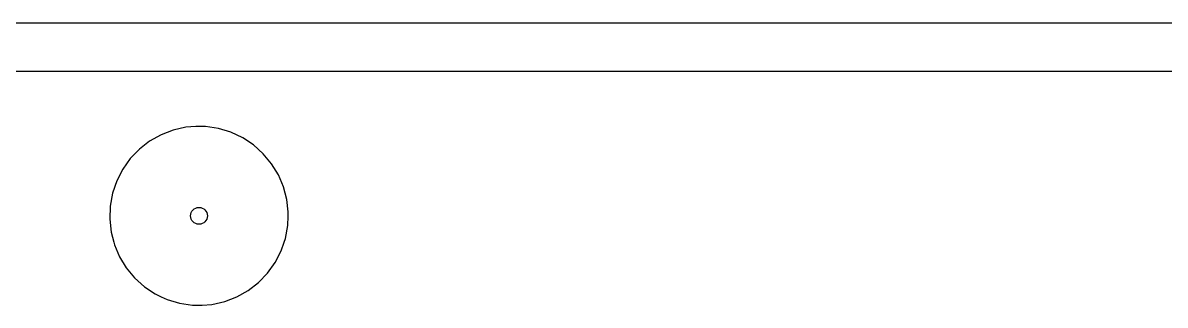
# Model space of a CAD drawing. Extents: x 0.79 to 9.84, y -6.5 to -0.79.
# Drawn here: x 4.108 to 5.042, y -1.018 to -0.787 of the extents above; entities that cross this region are included whole.
import ezdxf

# ---------------------------------------------------------------- set-up
doc = ezdxf.new("R2010")
doc.units = 0
doc.header["$MEASUREMENT"] = 0
doc.layers.add('BLACK', color=7, linetype='CONTINUOUS')

msp = doc.modelspace()

# ---------------------------------------------------------------- linework, layer by layer
at = {"layer": 'BLACK', "linetype": 'CONTINUOUS'}
for p, q in [((0.7874, -0.7874), (9.84252, -0.7874)), ((0.83854, -0.82677), (9.79138, -0.82677)), ((4.23092, -0.87493), (4.22096, -0.87874)), ((4.24133, -0.87261), (4.23092, -0.87493)), ((4.24931, -0.87203), (4.24133, -0.87261)), ((4.24133, -0.87261), (4.24133, -0.87261)), ((4.2573, -0.87203), (4.24931, -0.87203)), ((4.24931, -0.87203), (4.24931, -0.87203)), ((4.26785, -0.87358), (4.2573, -0.87203)), ((4.2573, -0.87203), (4.2573, -0.87203)), ((4.27806, -0.87665), (4.26785, -0.87358)), ((4.28772, -0.88118), (4.27806, -0.87665)), ((4.21166, -0.88396), (4.20322, -0.89048)), ((4.22096, -0.87874), (4.21166, -0.88396)), ((4.22096, -0.87874), (4.22096, -0.87874)), ((4.29661, -0.88706), (4.28772, -0.88118)), ((4.28772, -0.88118), (4.28772, -0.88118)), ((4.30456, -0.89418), (4.29661, -0.88706)), ((4.29661, -0.88706), (4.29661, -0.88706)), ((4.20322, -0.89048), (4.19582, -0.89815)), ((4.31138, -0.90238), (4.30456, -0.89418)), ((4.30456, -0.89418), (4.30456, -0.89418)), ((4.19582, -0.89815), (4.18961, -0.90683)), ((4.31693, -0.91148), (4.31138, -0.90238)), ((4.18961, -0.90683), (4.18474, -0.91631)), ((4.32111, -0.9213), (4.31693, -0.91148)), ((4.18474, -0.91631), (4.18129, -0.92641)), ((4.3238, -0.93161), (4.32111, -0.9213)), ((4.18129, -0.92641), (4.17936, -0.93689)), ((4.18129, -0.92641), (4.18129, -0.92641)), ((4.32489, -0.94152), (4.3238, -0.93161)), ((4.17936, -0.93689), (4.17897, -0.94755)), ((4.17936, -0.93689), (4.17936, -0.93689)), ((4.32486, -0.94527), (4.32497, -0.94221)), ((4.32497, -0.94221), (4.32489, -0.94152)), ((4.32497, -0.94221), (4.32497, -0.94221)), ((4.17897, -0.94755), (4.17897, -0.94755)), ((4.17897, -0.94755), (4.18013, -0.95815)), ((4.32458, -0.95287), (4.32486, -0.94527)), ((4.18013, -0.95815), (4.18013, -0.95815)), ((4.18013, -0.95815), (4.18225, -0.96624)), ((4.32264, -0.96336), (4.32458, -0.95287)), ((4.18225, -0.96624), (4.18283, -0.96847)), ((4.18283, -0.96847), (4.18568, -0.97516)), ((4.3192, -0.97345), (4.32166, -0.96624)), ((4.32166, -0.96624), (4.32264, -0.96336)), ((4.32264, -0.96336), (4.32264, -0.96336)), ((4.32264, -0.96336), (4.32264, -0.96336)), ((4.18568, -0.97516), (4.187, -0.97828)), ((4.187, -0.97828), (4.187, -0.97828)), ((4.187, -0.97828), (4.19256, -0.98739)), ((4.31432, -0.98294), (4.3192, -0.97345)), ((4.19256, -0.98739), (4.19938, -0.99558)), ((4.30812, -0.99161), (4.31432, -0.98294)), ((4.19938, -0.99558), (4.20732, -1.0027)), ((4.30072, -0.99929), (4.30812, -0.99161)), ((4.20732, -1.0027), (4.20732, -1.0027)), ((4.20732, -1.0027), (4.20732, -1.0027)), ((4.20732, -1.0027), (4.21622, -1.00858)), ((4.21622, -1.00858), (4.21622, -1.00858)), ((4.21622, -1.00858), (4.21622, -1.00858)), ((4.21622, -1.00858), (4.22105, -1.01085)), ((4.28297, -1.01102), (4.29227, -1.0058)), ((4.29227, -1.0058), (4.30072, -0.99929)), ((4.22105, -1.01085), (4.22587, -1.01311)), ((4.22587, -1.01311), (4.23609, -1.01618)), ((4.23609, -1.01618), (4.24664, -1.01774)), ((4.24664, -1.01774), (4.24664, -1.01774)), ((4.24664, -1.01774), (4.25463, -1.01774)), ((4.25463, -1.01774), (4.2626, -1.01715)), ((4.2626, -1.01715), (4.27301, -1.01483)), ((4.2626, -1.01715), (4.2626, -1.01715)), ((4.2626, -1.01715), (4.2626, -1.01715)), ((4.27301, -1.01483), (4.28297, -1.01102))]:
    msp.add_line(p, q, dxfattribs=at)
at = {"layer": 'BLACK'}
msp.add_circle((4.25197, -0.94488), 0.00689, dxfattribs=at)

doc.saveas('drawing.dxf')
